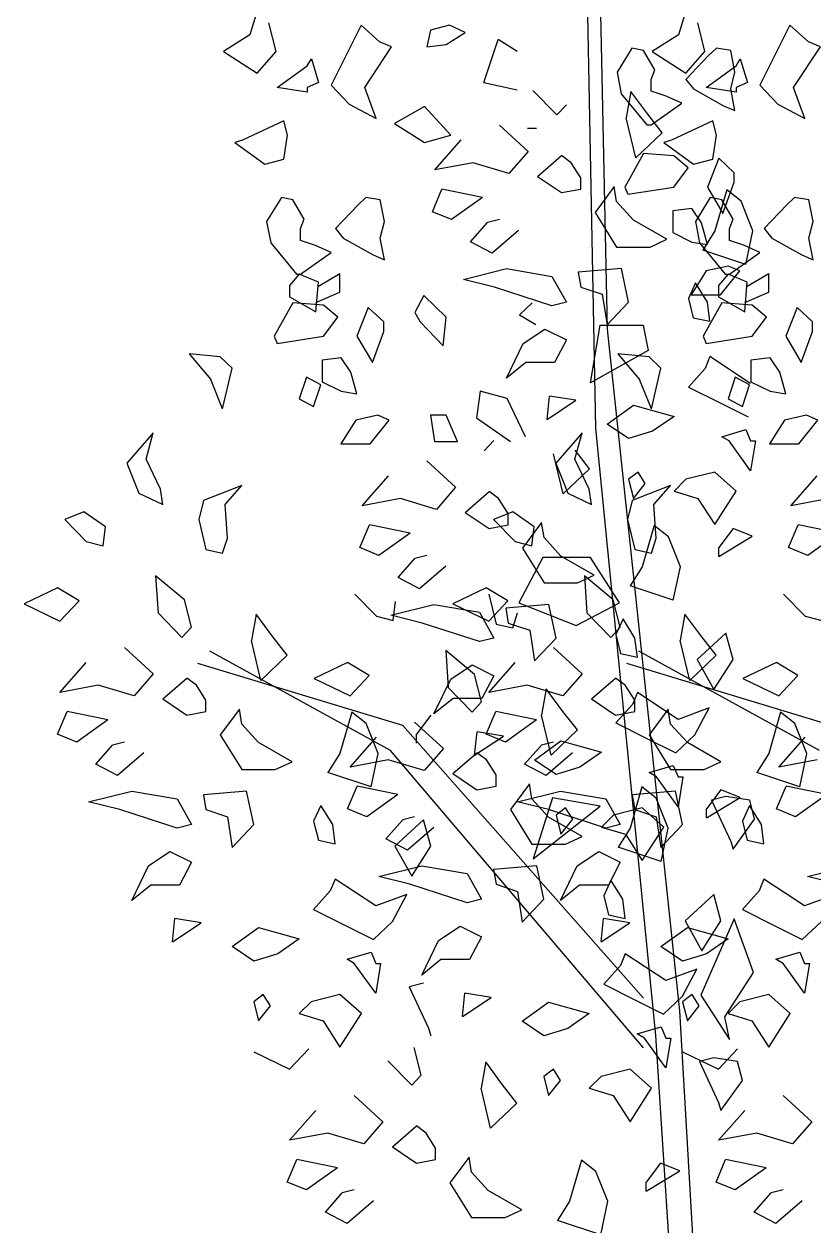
# Model space of a CAD drawing. Extents: x 325727 to 327590, y 63665 to 64664.
# Drawn here: x 325727.1 to 325985, y 63863.8 to 64256.2 of the extents above; entities that cross this region are included whole.
import ezdxf

# ---------------------------------------------------------------- set-up
doc = ezdxf.new("R2010")
doc.units = 0
doc.header["$MEASUREMENT"] = 0
doc.layers.get('0').update_dxf_attribs({"linetype": 'CONTINUOUS'})

msp = doc.modelspace()

# ---------------------------------------------------------------- linework, layer by layer
at = {"color": 7, "linetype": 'CONTINUOUS'}
for p, q in [((325917.59, 64156.66), (325913.66, 64342.82)), ((325909.72, 64330.68), (325913.66, 64124.29)), ((325803.19, 64260.53), (325800.84, 64252.71)), ((325943.19, 64260.53), (325940.84, 64252.71)), ((325809.44, 64247.25), (325807.09, 64256.62)), ((325949.44, 64247.25), (325947.09, 64256.62)), ((325800.84, 64252.71), (325792.25, 64247.25)), ((325837.16, 64255.84), (325832.09, 64245.68)), ((325843.22, 64250.37), (325837.16, 64255.84)), ((325859.81, 64254.28), (325858.66, 64248.81)), ((325866.06, 64255.84), (325859.81, 64254.28)), ((325864.91, 64249.59), (325871.16, 64253.5)), ((325871.16, 64253.5), (325866.06, 64255.84)), ((325940.84, 64252.71), (325932.25, 64247.25)), ((325977.16, 64255.84), (325972.09, 64245.68)), ((325983.22, 64250.37), (325977.16, 64255.84)), ((325838.34, 64235.53), (325847.12, 64248.81)), ((325847.12, 64248.81), (325843.22, 64250.37)), ((325858.66, 64248.81), (325864.91, 64249.59)), ((325877.22, 64237.09), (325881.91, 64251.15)), ((325888.16, 64247.25), (325881.91, 64251.15)), ((325925.62, 64248.32), (325920.75, 64240.51)), ((325929.34, 64247.54), (325925.62, 64248.32)), ((325953.16, 64248.32), (325950.62, 64245.98)), ((325957.84, 64247.54), (325953.16, 64248.32)), ((325978.34, 64235.53), (325987.12, 64248.81)), ((325987.12, 64248.81), (325983.22, 64250.37)), ((325792.25, 64247.25), (325803.19, 64240.21)), ((325803.19, 64240.21), (325809.44, 64247.25)), ((325819.59, 64242.56), (325820.97, 64244.9)), ((325820.97, 64244.9), (325823.31, 64237.09)), ((325832.09, 64245.68), (325827.41, 64236.31)), ((325933.06, 64241.29), (325929.34, 64247.54)), ((325932.25, 64247.25), (325943.19, 64240.21)), ((325943.19, 64240.21), (325949.44, 64247.25)), ((325950.62, 64245.98), (325943.22, 64238.17)), ((325959.22, 64240.51), (325957.84, 64247.54)), ((325959.59, 64242.56), (325960.97, 64244.9)), ((325960.97, 64244.9), (325963.31, 64237.09)), ((325972.09, 64245.68), (325967.41, 64236.31)), ((325809.81, 64235.53), (325819.59, 64242.56)), ((325920.75, 64240.51), (325922.12, 64233.48)), ((325931.88, 64238.17), (325933.06, 64241.29)), ((325949.81, 64235.53), (325959.59, 64242.56)), ((325957.84, 64235.04), (325959.22, 64240.51)), ((325823.31, 64237.09), (325819.59, 64235.53)), ((325877.22, 64237.09), (325888.16, 64234.75)), ((325931.88, 64234.26), (325931.88, 64238.17)), ((325943.22, 64238.17), (325945.75, 64235.04)), ((325963.31, 64237.09), (325959.59, 64235.53)), ((325819.59, 64233.96), (325809.81, 64235.53)), ((325819.59, 64235.53), (325819.59, 64233.96)), ((325827.41, 64236.31), (325833.25, 64230.06)), ((325842.06, 64225.37), (325838.34, 64235.53)), ((325893.25, 64234.57), (325901.06, 64226.57)), ((325922.12, 64233.48), (325930.5, 64223.32)), ((325925.28, 64234.18), (325923.72, 64225.59)), ((325930.75, 64226.76), (325925.28, 64234.18)), ((325936.75, 64232.7), (325931.88, 64234.26)), ((325941.84, 64230.36), (325936.75, 64232.7)), ((325945.75, 64235.04), (325955.5, 64229.57)), ((325959.59, 64233.96), (325949.81, 64235.53)), ((325959.22, 64228.01), (325957.84, 64235.04)), ((325959.59, 64235.53), (325959.59, 64233.96)), ((325967.41, 64236.31), (325973.25, 64230.06)), ((325982.06, 64225.37), (325978.34, 64235.53)), ((325833.25, 64230.06), (325842.06, 64225.37)), ((325857.88, 64229.28), (325848.09, 64223.81)), ((325866.47, 64219.9), (325857.88, 64229.28)), ((325901.06, 64226.57), (325904.19, 64229.89)), ((325931.88, 64223.32), (325941.84, 64230.36)), ((325955.5, 64229.57), (325959.22, 64228.01)), ((325973.25, 64230.06), (325982.06, 64225.37)), ((325926.84, 64212.51), (325923.72, 64225.59)), ((325935.44, 64220.71), (325930.75, 64226.76)), ((325811.97, 64224.59), (325798.5, 64218.34)), ((325813.16, 64219.9), (325811.97, 64224.59)), ((325848.09, 64223.81), (325857.88, 64217.56)), ((325882.31, 64223.25), (325891.69, 64214.65)), ((325891.47, 64222.25), (325894.41, 64222.25)), ((325926.84, 64212.51), (325935.44, 64220.71)), ((325930.5, 64223.32), (325931.88, 64223.32)), ((325951.97, 64224.59), (325938.5, 64218.34)), ((325953.16, 64219.9), (325951.97, 64224.59)), ((325798.5, 64218.34), (325795.97, 64217.56)), ((325795.97, 64217.56), (325805.72, 64210.53)), ((325811.97, 64212.09), (325813.16, 64219.9)), ((325857.88, 64217.56), (325866.47, 64219.9)), ((325861.22, 64208.61), (325869.81, 64218.37)), ((325938.5, 64218.34), (325935.97, 64217.56)), ((325935.97, 64217.56), (325945.72, 64210.53)), ((325951.97, 64212.09), (325953.16, 64219.9)), ((325891.69, 64214.65), (325885.44, 64207.43)), ((325894.81, 64206.45), (325902.62, 64213.29)), ((325905.75, 64210.95), (325902.62, 64213.29)), ((325929.34, 64213.95), (325923.28, 64203.01)), ((325939.31, 64213.17), (325929.34, 64213.95)), ((325944, 64209.26), (325939.31, 64213.17)), ((325805.72, 64210.53), (325811.97, 64212.09)), ((325873.72, 64210.95), (325861.22, 64208.61)), ((325885.44, 64207.43), (325873.72, 64210.95)), ((325908.88, 64206.06), (325905.75, 64210.95)), ((325939.31, 64203.01), (325944, 64209.26)), ((325945.72, 64210.53), (325951.97, 64212.09)), ((325953.94, 64212.39), (325950.25, 64203.01)), ((325959.03, 64207.7), (325953.94, 64212.39)), ((325894.81, 64206.45), (325902.62, 64201.18)), ((325908.88, 64202.36), (325908.88, 64206.06)), ((325959.03, 64204.57), (325959.03, 64207.7)), ((325860.44, 64194.93), (325863.56, 64202.36)), ((325876.84, 64199.62), (325863.56, 64202.36)), ((325902.62, 64201.18), (325908.88, 64202.36)), ((325919.81, 64203.14), (325913.56, 64194.73)), ((325920.59, 64198.25), (325919.81, 64203.14)), ((325923.28, 64203.01), (325924.25, 64200.67)), ((325924.25, 64200.67), (325939.31, 64203.01)), ((325950.25, 64203.01), (325955.31, 64194.42)), ((325956.53, 64202.15), (325952.62, 64188.68)), ((325955.31, 64194.42), (325959.03, 64204.57)), ((325961.22, 64198.45), (325956.53, 64202.15)), ((325811.19, 64199.59), (325806.31, 64191.78)), ((325814.91, 64198.81), (325811.19, 64199.59)), ((325818.62, 64192.56), (325814.91, 64198.81)), ((325836.19, 64197.25), (325828.78, 64189.43)), ((325838.72, 64199.59), (325836.19, 64197.25)), ((325843.41, 64198.81), (325838.72, 64199.59)), ((325844.78, 64191.78), (325843.41, 64198.81)), ((325876.84, 64199.62), (325866.69, 64192.39)), ((325926.06, 64192.2), (325920.59, 64198.25)), ((325951.19, 64199.59), (325946.31, 64191.78)), ((325954.91, 64198.81), (325951.19, 64199.59)), ((325958.62, 64192.56), (325954.91, 64198.81)), ((325965.12, 64188.68), (325961.22, 64198.45)), ((325976.19, 64197.25), (325968.78, 64189.43)), ((325978.72, 64199.59), (325976.19, 64197.25)), ((325983.41, 64198.81), (325978.72, 64199.59)), ((325984.78, 64191.78), (325983.41, 64198.81)), ((325866.69, 64192.39), (325860.44, 64194.93)), ((325913.56, 64194.73), (325920.59, 64183.4)), ((325945.16, 64195.98), (325938.91, 64195.2)), ((325938.91, 64195.2), (325938.91, 64188.17)), ((325948.28, 64191.29), (325945.16, 64195.98)), ((325806.31, 64191.78), (325807.69, 64184.75)), ((325817.44, 64189.43), (325818.62, 64192.56)), ((325817.44, 64185.53), (325817.44, 64189.43)), ((325828.78, 64189.43), (325831.31, 64186.31)), ((325843.41, 64186.31), (325844.78, 64191.78)), ((325872.94, 64185.17), (325878.41, 64191.42)), ((325882.31, 64192.39), (325878.41, 64191.42)), ((325937, 64185.95), (325926.06, 64192.2)), ((325946.31, 64191.78), (325947.69, 64184.75)), ((325950.25, 64184.26), (325948.28, 64191.29)), ((325957.44, 64189.43), (325958.62, 64192.56)), ((325957.44, 64185.53), (325957.44, 64189.43)), ((325968.78, 64189.43), (325971.31, 64186.31)), ((325983.41, 64186.31), (325984.78, 64191.78)), ((325822.31, 64183.96), (325817.44, 64185.53)), ((325831.31, 64186.31), (325841.06, 64180.84)), ((325844.78, 64179.28), (325843.41, 64186.31)), ((325888.56, 64188.87), (325879.97, 64181.45)), ((325931.53, 64183.4), (325937, 64185.95)), ((325938.91, 64188.17), (325945.16, 64185.04)), ((325952.62, 64188.68), (325948.72, 64182.43)), ((325962.31, 64183.96), (325957.44, 64185.53)), ((325962.78, 64177.75), (325965.12, 64188.68)), ((325971.31, 64186.31), (325981.06, 64180.84)), ((325984.78, 64179.28), (325983.41, 64186.31)), ((325807.69, 64184.75), (325816.06, 64174.59)), ((325817.44, 64174.59), (325827.41, 64181.62)), ((325827.41, 64181.62), (325822.31, 64183.96)), ((325879.97, 64181.45), (325872.94, 64185.17)), ((325920.59, 64183.4), (325931.53, 64183.4)), ((325945.16, 64185.04), (325950.25, 64184.26)), ((325947.69, 64184.75), (325956.06, 64174.59)), ((325962.78, 64177.75), (325948.72, 64182.43)), ((325957.44, 64174.59), (325967.41, 64181.62)), ((325967.41, 64181.62), (325962.31, 64183.96)), ((325841.06, 64180.84), (325844.78, 64179.28)), ((325981.06, 64180.84), (325984.78, 64179.28)), ((325816.97, 64174.53), (325813.84, 64170.82)), ((325816.06, 64174.59), (325817.44, 64174.59)), ((325823.22, 64172), (325816.97, 64174.53)), ((325823.22, 64170.62), (325830.25, 64174.73)), ((325830.25, 64168.67), (325830.25, 64174.73)), ((325870.59, 64172.86), (325884.66, 64176.37)), ((325884.66, 64176.37), (325899.5, 64173.84)), ((325899.5, 64173.84), (325904.19, 64165.43)), ((325922.16, 64176.37), (325908.09, 64175.2)), ((325908.09, 64175.2), (325908.88, 64170.32)), ((325924.5, 64165.43), (325922.16, 64176.37)), ((325949.84, 64175.67), (325944.97, 64167.86)), ((325957.06, 64177.23), (325949.84, 64175.67)), ((325956.97, 64174.53), (325953.84, 64170.82)), ((325954.53, 64167.86), (325960.78, 64175.67)), ((325956.06, 64174.59), (325957.44, 64174.59)), ((325963.22, 64172), (325956.97, 64174.53)), ((325960.78, 64175.67), (325957.06, 64177.23)), ((325963.22, 64170.62), (325970.25, 64174.73)), ((325970.25, 64168.67), (325970.25, 64174.73)), ((325813.84, 64170.82), (325813.84, 64167.11)), ((325822.44, 64162.23), (325823.22, 64172)), ((325880.75, 64170.32), (325870.59, 64172.86)), ((325899.5, 64164.26), (325880.75, 64170.32)), ((325908.88, 64170.32), (325915.91, 64167.98)), ((325946.38, 64171.68), (325944.03, 64166.61)), ((325950.28, 64165.43), (325946.38, 64171.68)), ((325953.84, 64170.82), (325953.84, 64167.11)), ((325962.44, 64162.23), (325963.22, 64172)), ((325813.84, 64167.11), (325822.44, 64162.23)), ((325822.44, 64165.36), (325830.25, 64168.67)), ((325857.69, 64167.56), (325854.75, 64162.09)), ((325864.91, 64160.53), (325857.69, 64167.56)), ((325915.91, 64167.98), (325917.47, 64158.01)), ((325944.03, 64166.61), (325945.59, 64160.36)), ((325944.97, 64167.86), (325954.53, 64167.86)), ((325953.84, 64167.11), (325962.44, 64162.23)), ((325962.44, 64165.36), (325970.25, 64168.67)), ((325814.91, 64165.21), (325808.84, 64154.28)), ((325824.88, 64164.43), (325814.91, 64165.21)), ((325829.56, 64160.53), (325824.88, 64164.43)), ((325839.5, 64163.65), (325835.81, 64154.28)), ((325844.59, 64158.96), (325839.5, 64163.65)), ((325854.75, 64162.09), (325856.5, 64158.96)), ((325893.03, 64165.21), (325888.94, 64161.31)), ((325904.19, 64165.43), (325899.5, 64164.26)), ((325917.47, 64158.01), (325924.5, 64165.43)), ((325954.91, 64165.21), (325948.84, 64154.28)), ((325951.06, 64159.18), (325950.28, 64165.43)), ((325964.88, 64164.43), (325954.91, 64165.21)), ((325969.56, 64160.53), (325964.88, 64164.43)), ((325979.5, 64163.65), (325975.81, 64154.28)), ((325984.59, 64158.96), (325979.5, 64163.65)), ((325824.88, 64154.28), (325829.56, 64160.53)), ((325844.59, 64155.84), (325844.59, 64158.96)), ((325856.5, 64158.96), (325863.94, 64151.15)), ((325863.94, 64151.15), (325864.91, 64160.53)), ((325888.94, 64161.31), (325894.19, 64158.18)), ((325945.59, 64160.36), (325951.06, 64159.18)), ((325964.88, 64154.28), (325969.56, 64160.53)), ((325984.59, 64155.84), (325984.59, 64158.96)), ((325808.84, 64154.28), (325809.81, 64151.93)), ((325809.81, 64151.93), (325824.88, 64154.28)), ((325835.81, 64154.28), (325840.88, 64145.68)), ((325840.88, 64145.68), (325844.59, 64155.84)), ((325890.12, 64151.96), (325897.16, 64156.65)), ((325897.16, 64156.65), (325904.19, 64153.14)), ((325912.12, 64139.12), (325915.25, 64157.88)), ((325915.25, 64157.88), (325929.31, 64157.88)), ((325941.19, 63934.09), (325917.59, 64156.66)), ((325929.31, 64157.88), (325930.88, 64149.67)), ((325948.84, 64154.28), (325949.81, 64151.93)), ((325949.81, 64151.93), (325964.88, 64154.28)), ((325975.81, 64154.28), (325980.88, 64145.68)), ((325980.88, 64145.68), (325984.59, 64155.84)), ((325884.66, 64140.64), (325890.12, 64151.96)), ((325904.19, 64153.14), (325900.28, 64145.71)), ((325791.19, 64147.57), (325781.03, 64148.56)), ((325781.03, 64148.56), (325788.06, 64140.15)), ((325795.09, 64143.87), (325791.19, 64147.57)), ((325830.72, 64147.25), (325824.47, 64146.46)), ((325824.47, 64146.46), (325824.47, 64139.43)), ((325833.84, 64142.56), (325830.72, 64147.25)), ((325930.88, 64149.67), (325912.12, 64139.12)), ((325931.19, 64147.57), (325921.03, 64148.56)), ((325921.03, 64148.56), (325928.06, 64140.15)), ((325935.09, 64143.87), (325931.19, 64147.57)), ((325951.06, 64147.67), (325949.5, 64143.76)), ((325964.34, 64138.87), (325951.06, 64147.67)), ((325970.72, 64147.25), (325964.47, 64146.46)), ((325964.47, 64146.46), (325964.47, 64139.43)), ((325973.84, 64142.56), (325970.72, 64147.25)), ((325791.97, 64130.59), (325795.09, 64143.87)), ((325835.81, 64135.53), (325833.84, 64142.56)), ((325890.91, 64145.71), (325884.66, 64140.64)), ((325900.28, 64145.71), (325890.91, 64145.71)), ((325931.97, 64130.59), (325935.09, 64143.87)), ((325949.5, 64143.76), (325944.03, 64137.7)), ((325975.81, 64135.53), (325973.84, 64142.56)), ((325791.97, 64130.59), (325788.06, 64140.15)), ((325819.31, 64140.93), (325816.97, 64133.9)), ((325824, 64138.4), (325819.31, 64140.93)), ((325821.66, 64131.37), (325824, 64138.4)), ((325824.47, 64139.43), (325830.72, 64136.31)), ((325931.97, 64130.59), (325928.06, 64140.15)), ((325959.31, 64140.93), (325956.97, 64133.9)), ((325964, 64138.4), (325959.31, 64140.93)), ((325961.66, 64131.37), (325964, 64138.4)), ((325964.47, 64139.43), (325970.72, 64136.31)), ((325830.72, 64136.31), (325835.81, 64135.53)), ((325876.03, 64136.31), (325874.88, 64127.71)), ((325884.81, 64133.96), (325876.03, 64136.31)), ((325897.94, 64127.15), (325898.72, 64134.78)), ((325907.31, 64133.4), (325898.72, 64134.78)), ((325944.03, 64137.7), (325954.19, 64132.62)), ((325970.72, 64136.31), (325975.81, 64135.53)), ((325816.97, 64133.9), (325821.66, 64131.37)), ((325890.88, 64121.46), (325884.81, 64133.96)), ((325897.94, 64127.15), (325907.31, 64133.4)), ((325917.47, 64125.59), (325926.06, 64131.84)), ((325926.06, 64131.84), (325939.34, 64128.14)), ((325954.19, 64132.62), (325963.56, 64127.93)), ((325956.97, 64133.9), (325961.66, 64131.37)), ((325835.41, 64126.93), (325830.53, 64119.12)), ((325842.62, 64128.5), (325835.41, 64126.93)), ((325840.09, 64119.12), (325846.34, 64126.93)), ((325846.34, 64126.93), (325842.62, 64128.5)), ((325859.81, 64128.5), (325861.19, 64119.9)), ((325864.91, 64128.5), (325859.81, 64128.5)), ((325868.62, 64119.9), (325864.91, 64128.5)), ((325874.88, 64127.71), (325886, 64119.9)), ((325939.34, 64128.14), (325932.31, 64123.25)), ((325975.41, 64126.93), (325970.53, 64119.12)), ((325982.62, 64128.5), (325975.41, 64126.93)), ((325980.09, 64119.12), (325986.34, 64126.93)), ((325986.34, 64126.93), (325982.62, 64128.5)), ((325769.31, 64122.78), (325760.72, 64112.81)), ((325766.97, 64114.18), (325769.31, 64122.78)), ((325909.31, 64122.78), (325900.72, 64112.81)), ((325906.97, 64114.18), (325909.31, 64122.78)), ((325913.66, 64124.29), (325933.31, 63926)), ((325924.5, 64120.9), (325917.47, 64125.59)), ((325932.31, 64123.25), (325924.5, 64120.9)), ((325954.97, 64121.5), (325962.78, 64123.84)), ((325962.78, 64123.84), (325964.34, 64120.12)), ((325830.53, 64119.12), (325840.09, 64119.12)), ((325861.19, 64119.9), (325868.62, 64119.9)), ((325877.38, 64116.91), (325880.5, 64120.22)), ((325957.31, 64120.12), (325954.97, 64121.5)), ((325964.34, 64110.36), (325957.31, 64120.12)), ((325965.91, 64120.12), (325964.34, 64110.36)), ((325964.34, 64120.12), (325965.91, 64120.12)), ((325970.53, 64119.12), (325980.09, 64119.12)), ((325903.16, 64102.85), (325900.03, 64115.93)), ((325911.75, 64111.05), (325907.06, 64117.1)), ((325760.72, 64112.81), (325764.62, 64103.04)), ((325771.66, 64104.42), (325766.97, 64114.18)), ((325771.66, 64104.42), (325766.97, 64114.18)), ((325858.62, 64113.58), (325868, 64104.99)), ((325900.72, 64112.81), (325904.62, 64103.04)), ((325903.16, 64102.85), (325911.75, 64111.05)), ((325911.66, 64104.42), (325906.97, 64114.18)), ((325911.66, 64104.42), (325906.97, 64114.18)), ((325837.53, 64098.94), (325846.12, 64108.71)), ((325927.62, 64109.96), (325924.5, 64107.62)), ((325924.5, 64107.62), (325926.06, 64101.37)), ((325929.97, 64106.26), (325927.62, 64109.96)), ((325943.25, 64107.62), (325939.34, 64103.71)), ((325952.62, 64109.96), (325943.25, 64107.62)), ((325959.66, 64103.71), (325952.62, 64109.96)), ((325977.53, 64098.94), (325986.12, 64108.71)), ((325764.62, 64103.04), (325772.44, 64099.34)), ((325772.44, 64099.34), (325771.66, 64104.42)), ((325798.22, 64105.59), (325785.72, 64100.7)), ((325792.75, 64099.34), (325798.22, 64105.59)), ((325868, 64104.99), (325861.75, 64097.77)), ((325871.12, 64096.79), (325878.94, 64103.63)), ((325882.06, 64101.29), (325878.94, 64103.63)), ((325904.62, 64103.04), (325912.44, 64099.34)), ((325912.44, 64099.34), (325911.66, 64104.42)), ((325938.22, 64105.59), (325925.72, 64100.7)), ((325926.06, 64101.37), (325929.97, 64106.26)), ((325932.75, 64099.34), (325938.22, 64105.59)), ((325939.34, 64103.71), (325947.16, 64101.37)), ((325952.62, 64092.78), (325959.66, 64103.71)), ((325785.72, 64100.7), (325784.16, 64094.45)), ((325793.53, 64088.4), (325792.75, 64099.34)), ((325850.03, 64101.29), (325837.53, 64098.94)), ((325861.75, 64097.77), (325850.03, 64101.29)), ((325885.19, 64096.39), (325882.06, 64101.29)), ((325925.72, 64100.7), (325924.16, 64094.45)), ((325933.53, 64088.4), (325932.75, 64099.34)), ((325947.16, 64101.37), (325952.62, 64092.78)), ((325990.03, 64101.29), (325977.53, 64098.94)), ((325746.66, 64097), (325740.41, 64094.45)), ((325753.69, 64092.11), (325746.66, 64097)), ((325871.12, 64096.79), (325878.94, 64091.52)), ((325886.66, 64097), (325880.41, 64094.45)), ((325885.19, 64092.69), (325885.19, 64096.39)), ((325893.69, 64092.11), (325886.66, 64097)), ((325740.41, 64094.45), (325747.44, 64087.23)), ((325752.91, 64085.86), (325753.69, 64092.11)), ((325784.16, 64094.45), (325786.5, 64084.68)), ((325836.75, 64085.27), (325839.88, 64092.69)), ((325853.16, 64089.96), (325839.88, 64092.69)), ((325878.94, 64091.52), (325885.19, 64092.69)), ((325880.41, 64094.45), (325887.44, 64087.23)), ((325896.12, 64093.47), (325889.88, 64085.07)), ((325892.91, 64085.86), (325893.69, 64092.11)), ((325896.91, 64088.58), (325896.12, 64093.47)), ((325924.16, 64094.45), (325926.5, 64084.68)), ((325932.84, 64092.49), (325928.94, 64079.02)), ((325937.53, 64088.79), (325932.84, 64092.49)), ((325958.62, 64091.52), (325953.94, 64085.27)), ((325964.88, 64088.97), (325958.62, 64091.52)), ((325976.75, 64085.27), (325979.88, 64092.69)), ((325993.16, 64089.96), (325979.88, 64092.69)), ((325791.97, 64083.51), (325793.53, 64088.4)), ((325853.16, 64089.96), (325843, 64082.72)), ((325902.38, 64082.54), (325896.91, 64088.58)), ((325931.97, 64083.51), (325933.53, 64088.4)), ((325941.44, 64079.02), (325937.53, 64088.79)), ((325953.94, 64082.33), (325964.88, 64088.97)), ((325993.16, 64089.96), (325983, 64082.72)), ((325747.44, 64087.23), (325752.91, 64085.86)), ((325786.5, 64084.68), (325791.97, 64083.51)), ((325843, 64082.72), (325836.75, 64085.27)), ((325887.44, 64087.23), (325892.91, 64085.86)), ((325889.88, 64085.07), (325896.91, 64073.74)), ((325926.5, 64084.68), (325931.97, 64083.51)), ((325953.94, 64082.33), (325953.94, 64085.27)), ((325983, 64082.72), (325976.75, 64085.27)), ((325849.25, 64075.5), (325854.72, 64081.75)), ((325858.62, 64082.72), (325854.72, 64081.75)), ((325896.5, 64082.09), (325888.69, 64067.25)), ((325912.12, 64082.09), (325896.5, 64082.09)), ((325913.31, 64076.29), (325902.38, 64082.54)), ((325921.5, 64067.25), (325912.12, 64082.09)), ((325770.09, 64076.09), (325770.88, 64063.98)), ((325779.47, 64068.28), (325770.09, 64076.09)), ((325856.28, 64071.79), (325849.25, 64075.5)), ((325864.88, 64079.21), (325856.28, 64071.79)), ((325907.84, 64073.74), (325913.31, 64076.29)), ((325910.09, 64076.09), (325910.88, 64063.98)), ((325919.47, 64068.28), (325910.09, 64076.09)), ((325928.94, 64079.02), (325925.03, 64072.77)), ((325939.09, 64068.08), (325941.44, 64079.02)), ((325738.06, 64072.18), (325727.12, 64066.92)), ((325745.09, 64067.89), (325738.06, 64072.18)), ((325878.06, 64072.18), (325867.12, 64066.92)), ((325885.09, 64067.89), (325878.06, 64072.18)), ((325896.91, 64073.74), (325907.84, 64073.74)), ((325939.09, 64068.08), (325925.03, 64072.77)), ((325738.84, 64061.25), (325745.09, 64067.89)), ((325781.81, 64059.29), (325779.47, 64068.28)), ((325835.12, 64070.07), (325842.16, 64062.86)), ((325847.62, 64061.48), (325848.41, 64067.73)), ((325878.84, 64061.25), (325885.09, 64067.89)), ((325878.88, 64070.07), (325881.22, 64060.31)), ((325921.81, 64059.29), (325919.47, 64068.28)), ((325975.12, 64070.07), (325982.16, 64062.86)), ((325727.12, 64066.92), (325738.84, 64061.25)), ((325770.88, 64063.98), (325778.69, 64055.98)), ((325846.91, 64063.19), (325860.97, 64066.71)), ((325860.97, 64066.71), (325875.81, 64064.18)), ((325867.12, 64066.92), (325878.84, 64061.25)), ((325875.81, 64064.18), (325880.5, 64055.77)), ((325898.47, 64066.71), (325884.41, 64065.54)), ((325884.41, 64065.54), (325885.19, 64060.66)), ((325886.69, 64059.14), (325888.25, 64064.03)), ((325888.69, 64067.25), (325907.44, 64059.83)), ((325900.81, 64055.77), (325898.47, 64066.71)), ((325907.44, 64059.83), (325921.5, 64067.25)), ((325910.88, 64063.98), (325918.69, 64055.98)), ((325802.91, 64063.59), (325801.34, 64055)), ((325808.38, 64056.17), (325802.91, 64063.59)), ((325842.16, 64062.86), (325847.62, 64061.48)), ((325857.06, 64060.66), (325846.91, 64063.19)), ((325875.81, 64054.6), (325857.06, 64060.66)), ((325881.22, 64060.31), (325886.69, 64059.14)), ((325885.19, 64060.66), (325892.22, 64058.32)), ((325922.69, 64062.02), (325920.34, 64056.94)), ((325926.59, 64055.77), (325922.69, 64062.02)), ((325942.91, 64063.59), (325941.34, 64055)), ((325948.38, 64056.17), (325942.91, 64063.59)), ((325982.16, 64062.86), (325987.62, 64061.48)), ((325778.69, 64055.98), (325781.81, 64059.29)), ((325813.06, 64050.12), (325808.38, 64056.17)), ((325892.22, 64058.32), (325893.78, 64048.35)), ((325918.69, 64055.98), (325921.81, 64059.29)), ((325920.34, 64056.94), (325921.91, 64050.69)), ((325956.28, 64057.33), (325946.91, 64048.74)), ((325953.06, 64050.12), (325948.38, 64056.17)), ((325958.62, 64048.74), (325956.28, 64057.33)), ((325759.94, 64052.65), (325769.31, 64044.06)), ((325804.47, 64041.92), (325801.34, 64055)), ((325880.5, 64055.77), (325875.81, 64054.6)), ((325893.78, 64048.35), (325900.81, 64055.77)), ((325899.94, 64052.65), (325909.31, 64044.06)), ((325927.38, 64049.52), (325926.59, 64055.77)), ((325944.47, 64041.92), (325941.34, 64055)), ((325846.81, 64019.07), (325787.84, 64051.45)), ((325804.47, 64041.92), (325813.06, 64050.12)), ((325864.81, 64051.71), (325865.59, 64039.61)), ((325874.19, 64043.9), (325864.81, 64051.71)), ((325921.91, 64050.69), (325927.38, 64049.52)), ((325986.81, 64019.07), (325927.84, 64051.45)), ((325944.47, 64041.92), (325953.06, 64050.12)), ((325946.91, 64048.74), (325952.38, 64038.97)), ((325952.38, 64038.97), (325958.62, 64048.74)), ((325738.84, 64038.01), (325747.44, 64047.78)), ((325850.75, 64027.17), (325783.91, 64047.4)), ((325832.78, 64047.81), (325821.84, 64042.54)), ((325839.81, 64043.51), (325832.78, 64047.81)), ((325866.44, 64042.3), (325873.47, 64046.99)), ((325873.47, 64046.99), (325880.5, 64043.47)), ((325878.84, 64038.01), (325887.44, 64047.78)), ((325990.75, 64027.17), (325923.91, 64047.4)), ((325972.78, 64047.81), (325961.84, 64042.54)), ((325979.81, 64043.51), (325972.78, 64047.81)), ((325751.34, 64040.36), (325738.84, 64038.01)), ((325763.06, 64036.84), (325751.34, 64040.36)), ((325769.31, 64044.06), (325763.06, 64036.84)), ((325772.44, 64035.86), (325780.25, 64042.7)), ((325783.38, 64040.36), (325780.25, 64042.7)), ((325786.5, 64035.46), (325783.38, 64040.36)), ((325821.84, 64042.54), (325833.56, 64036.87)), ((325833.56, 64036.87), (325839.81, 64043.51)), ((325860.97, 64030.97), (325866.44, 64042.3)), ((325876.53, 64034.92), (325874.19, 64043.9)), ((325880.5, 64043.47), (325876.59, 64036.05)), ((325891.34, 64040.36), (325878.84, 64038.01)), ((325903.06, 64036.84), (325891.34, 64040.36)), ((325909.31, 64044.06), (325903.06, 64036.84)), ((325912.44, 64035.86), (325920.25, 64042.7)), ((325923.38, 64040.36), (325920.25, 64042.7)), ((325926.5, 64035.46), (325923.38, 64040.36)), ((325961.84, 64042.54), (325973.56, 64036.87)), ((325973.56, 64036.87), (325979.81, 64043.51)), ((325865.59, 64039.61), (325873.41, 64031.61)), ((325897.62, 64039.21), (325896.06, 64030.62)), ((325903.09, 64031.79), (325897.62, 64039.21)), ((325927.38, 64038), (325925.81, 64034.1)), ((325940.66, 64029.21), (325927.38, 64038)), ((325772.44, 64035.86), (325780.25, 64030.59)), ((325786.5, 64031.76), (325786.5, 64035.46)), ((325797.44, 64032.54), (325791.19, 64024.14)), ((325798.22, 64027.65), (325797.44, 64032.54)), ((325867.22, 64036.05), (325860.97, 64030.97)), ((325876.59, 64036.05), (325867.22, 64036.05)), ((325873.41, 64031.61), (325876.53, 64034.92)), ((325912.44, 64035.86), (325920.25, 64030.59)), ((325925.81, 64034.1), (325920.34, 64028.04)), ((325926.5, 64031.76), (325926.5, 64035.46)), ((325937.44, 64032.54), (325931.19, 64024.14)), ((325938.22, 64027.65), (325937.44, 64032.54)), ((325950.81, 64032.93), (325940.66, 64029.21)), ((325946.12, 64024.13), (325950.81, 64032.93)), ((325738.06, 64024.34), (325741.19, 64031.76)), ((325754.47, 64029.03), (325741.19, 64031.76)), ((325754.47, 64029.03), (325744.31, 64021.79)), ((325780.25, 64030.59), (325786.5, 64031.76)), ((325834.16, 64031.56), (325830.25, 64018.09)), ((325838.84, 64027.86), (325834.16, 64031.56)), ((325859.94, 64030.59), (325855.25, 64024.34)), ((325878.06, 64024.34), (325881.19, 64031.76)), ((325894.47, 64029.03), (325881.19, 64031.76)), ((325894.47, 64029.03), (325884.31, 64021.79)), ((325899.19, 64017.54), (325896.06, 64030.62)), ((325907.78, 64025.75), (325903.09, 64031.79)), ((325920.25, 64030.59), (325926.5, 64031.76)), ((325974.16, 64031.56), (325970.25, 64018.09)), ((325978.84, 64027.86), (325974.16, 64031.56)), ((325803.69, 64021.61), (325798.22, 64027.65)), ((325842.75, 64018.09), (325838.84, 64027.86)), ((325929.41, 63938.14), (325850.75, 64027.17)), ((325854.66, 64028.28), (325864.03, 64019.68)), ((325874.25, 64017.49), (325875.03, 64025.11)), ((325883.62, 64023.74), (325875.03, 64025.11)), ((325899.19, 64017.54), (325907.78, 64025.75)), ((325920.34, 64028.04), (325930.5, 64022.96)), ((325943.69, 64021.61), (325938.22, 64027.65)), ((325982.75, 64018.09), (325978.84, 64027.86)), ((325744.31, 64021.79), (325738.06, 64024.34)), ((325750.56, 64014.57), (325756.03, 64020.82)), ((325759.94, 64021.79), (325756.03, 64020.82)), ((325791.19, 64024.14), (325798.22, 64012.81)), ((325814.62, 64015.36), (325803.69, 64021.61)), ((325833.56, 64013.64), (325842.16, 64023.4)), ((325855.25, 64021.4), (325855.25, 64024.34)), ((325874.25, 64017.49), (325883.62, 64023.74)), ((325884.31, 64021.79), (325878.06, 64024.34)), ((325890.56, 64014.57), (325896.03, 64020.82)), ((325893.78, 64015.93), (325902.38, 64022.18)), ((325899.94, 64021.79), (325896.03, 64020.82)), ((325902.38, 64022.18), (325915.66, 64018.47)), ((325930.5, 64022.96), (325939.88, 64018.27)), ((325931.19, 64024.14), (325938.22, 64012.81)), ((325939.88, 64018.27), (325946.12, 64024.13)), ((325954.62, 64015.36), (325943.69, 64021.61)), ((325973.56, 64013.64), (325982.16, 64023.4)), ((325766.19, 64018.28), (325757.59, 64010.86)), ((325830.25, 64018.09), (325826.34, 64011.84)), ((325840.41, 64007.15), (325842.75, 64018.09)), ((325929.41, 63921.95), (325846.81, 64019.07)), ((325864.03, 64019.68), (325857.78, 64012.46)), ((325867.16, 64011.48), (325874.97, 64018.32)), ((325878.09, 64015.98), (325874.97, 64018.32)), ((325906.19, 64018.28), (325897.59, 64010.86)), ((325915.66, 64018.47), (325908.62, 64013.58)), ((325970.25, 64018.09), (325966.34, 64011.84)), ((325980.41, 64007.15), (325982.75, 64018.09)), ((325757.59, 64010.86), (325750.56, 64014.57)), ((325798.22, 64012.81), (325809.16, 64012.81)), ((325809.16, 64012.81), (325814.62, 64015.36)), ((325846.06, 64015.98), (325833.56, 64013.64)), ((325857.78, 64012.46), (325846.06, 64015.98)), ((325881.22, 64011.09), (325878.09, 64015.98)), ((325897.59, 64010.86), (325890.56, 64014.57)), ((325900.81, 64011.24), (325893.78, 64015.93)), ((325908.62, 64013.58), (325900.81, 64011.24)), ((325931.28, 64011.83), (325939.09, 64014.18)), ((325938.22, 64012.81), (325949.16, 64012.81)), ((325939.09, 64014.18), (325940.66, 64010.46)), ((325949.16, 64012.81), (325954.62, 64015.36)), ((325986.06, 64015.98), (325973.56, 64013.64)), ((325840.41, 64007.15), (325826.34, 64011.84)), ((325867.16, 64011.48), (325874.97, 64006.21)), ((325881.22, 64007.39), (325881.22, 64011.09)), ((325933.62, 64010.46), (325931.28, 64011.83)), ((325940.66, 64000.69), (325933.62, 64010.46)), ((325942.22, 64010.46), (325940.66, 64000.69)), ((325940.66, 64010.46), (325942.22, 64010.46)), ((325980.41, 64007.15), (325966.34, 64011.84)), ((325748.22, 64002.26), (325762.28, 64005.78)), ((325762.28, 64005.78), (325777.12, 64003.25)), ((325799.78, 64005.78), (325785.72, 64004.61)), ((325802.12, 63994.84), (325799.78, 64005.78)), ((325832.78, 63999.96), (325835.91, 64007.39)), ((325849.19, 64004.65), (325835.91, 64007.39)), ((325874.97, 64006.21), (325881.22, 64007.39)), ((325892.16, 64008.17), (325885.91, 63999.76)), ((325888.22, 64002.26), (325902.28, 64005.78)), ((325892.94, 64003.28), (325892.16, 64008.17)), ((325902.28, 64005.78), (325917.12, 64003.25)), ((325928.88, 64007.18), (325924.97, 63993.71)), ((325939.78, 64005.78), (325925.72, 64004.61)), ((325933.56, 64003.48), (325928.88, 64007.18)), ((325942.12, 63994.84), (325939.78, 64005.78)), ((325954.66, 64006.21), (325949.97, 63999.96)), ((325960.91, 64003.67), (325954.66, 64006.21)), ((325972.78, 63999.96), (325975.91, 64007.39)), ((325989.19, 64004.65), (325975.91, 64007.39)), ((325758.38, 63999.73), (325748.22, 64002.26)), ((325777.12, 64003.25), (325781.81, 63994.84)), ((325785.72, 64004.61), (325786.5, 63999.73)), ((325824, 64001.09), (325821.66, 63996.01)), ((325827.91, 63994.84), (325824, 64001.09)), ((325849.19, 64004.65), (325839.03, 63997.42)), ((325898.38, 63999.73), (325888.22, 64002.26)), ((325898.41, 63997.23), (325892.94, 64003.28)), ((325899.62, 64003.58), (325893.38, 63983.66)), ((325915.25, 64000.84), (325899.62, 64003.58)), ((325917.12, 64003.25), (325921.81, 63994.84)), ((325925.72, 64004.61), (325926.5, 63999.73)), ((325937.47, 63993.71), (325933.56, 64003.48)), ((325949.97, 63997.03), (325960.91, 64003.67)), ((325956.28, 64004.02), (325951.59, 64002.85)), ((325951.59, 64002.85), (325957.84, 63989.36)), ((325964.09, 64002.85), (325956.28, 64004.02)), ((325964, 64001.09), (325961.66, 63996.01)), ((325967.91, 63994.84), (325964, 64001.09)), ((325965.66, 63996.6), (325964.09, 64002.85)), ((325989.19, 64004.65), (325979.03, 63997.42)), ((325777.12, 63993.67), (325758.38, 63999.73)), ((325786.5, 63999.73), (325793.53, 63997.39)), ((325793.53, 63997.39), (325795.09, 63987.42)), ((325839.03, 63997.42), (325832.78, 63999.96)), ((325854.66, 63997.42), (325850.75, 63996.45)), ((325885.91, 63999.76), (325892.94, 63988.43)), ((325893.38, 63983.66), (325915.25, 64000.84)), ((325917.12, 63993.67), (325898.38, 63999.73)), ((325909.34, 63990.98), (325898.41, 63997.23)), ((325903.94, 64000.3), (325900.81, 63997.96)), ((325900.81, 63997.96), (325902.38, 63991.71)), ((325906.28, 63996.6), (325903.94, 64000.3)), ((325919.56, 63997.96), (325915.66, 63994.05)), ((325928.94, 64000.3), (325919.56, 63997.96)), ((325926.5, 63999.73), (325933.53, 63997.39)), ((325935.97, 63994.05), (325928.94, 64000.3)), ((325933.53, 63997.39), (325935.09, 63987.42)), ((325949.97, 63997.03), (325949.97, 63999.96)), ((325979.03, 63997.42), (325972.78, 63999.96)), ((325781.81, 63994.84), (325777.12, 63993.67)), ((325795.09, 63987.42), (325802.12, 63994.84)), ((325821.66, 63996.01), (325823.22, 63989.76)), ((325828.69, 63988.59), (325827.91, 63994.84)), ((325845.28, 63990.2), (325850.75, 63996.45)), ((325857.59, 63996.4), (325848.22, 63987.81)), ((325860.91, 63993.9), (325852.31, 63986.48)), ((325859.94, 63987.81), (325857.59, 63996.4)), ((325902.38, 63991.71), (325906.28, 63996.6)), ((325915.66, 63994.05), (325923.47, 63991.71)), ((325921.81, 63994.84), (325917.12, 63993.67)), ((325924.97, 63993.71), (325921.06, 63987.46)), ((325928.94, 63983.11), (325935.97, 63994.05)), ((325935.09, 63987.42), (325942.12, 63994.84)), ((325935.12, 63982.78), (325937.47, 63993.71)), ((325958.62, 63986.83), (325965.66, 63996.6)), ((325961.66, 63996.01), (325963.22, 63989.76)), ((325968.69, 63988.59), (325967.91, 63994.84)), ((325823.22, 63989.76), (325828.69, 63988.59)), ((325852.31, 63986.48), (325845.28, 63990.2)), ((325903.88, 63988.43), (325909.34, 63990.98)), ((325923.47, 63991.71), (325928.94, 63983.11)), ((325957.84, 63989.36), (325958.62, 63986.83)), ((325963.22, 63989.76), (325968.69, 63988.59)), ((325767.75, 63981.37), (325774.78, 63986.06)), ((325774.78, 63986.06), (325781.81, 63982.54)), ((325848.22, 63987.81), (325853.69, 63978.04)), ((325853.69, 63978.04), (325859.94, 63987.81)), ((325892.94, 63988.43), (325903.88, 63988.43)), ((325907.75, 63981.37), (325914.78, 63986.06)), ((325914.78, 63986.06), (325921.81, 63982.54)), ((325935.12, 63982.78), (325921.06, 63987.46)), ((325762.28, 63970.04), (325767.75, 63981.37)), ((325781.81, 63982.54), (325777.91, 63975.12)), ((325842.94, 63977.89), (325857, 63981.4)), ((325857, 63981.4), (325871.84, 63978.87)), ((325894.5, 63981.4), (325880.44, 63980.23)), ((325896.84, 63970.46), (325894.5, 63981.4)), ((325902.28, 63970.04), (325907.75, 63981.37)), ((325921.81, 63982.54), (325917.91, 63975.12)), ((325982.94, 63977.89), (325997, 63981.4)), ((325853.09, 63975.36), (325842.94, 63977.89)), ((325871.84, 63978.87), (325876.53, 63970.46)), ((325880.44, 63980.23), (325881.22, 63975.36)), ((325993.09, 63975.36), (325982.94, 63977.89)), ((325768.53, 63975.12), (325762.28, 63970.04)), ((325777.91, 63975.12), (325768.53, 63975.12)), ((325828.69, 63977.07), (325827.12, 63973.17)), ((325841.97, 63968.28), (325828.69, 63977.07)), ((325871.84, 63969.29), (325853.09, 63975.36)), ((325881.22, 63975.36), (325888.25, 63973.01)), ((325908.53, 63975.12), (325902.28, 63970.04)), ((325917.91, 63975.12), (325908.53, 63975.12)), ((325918.72, 63976.71), (325916.38, 63971.64)), ((325922.62, 63970.46), (325918.72, 63976.71)), ((325968.69, 63977.07), (325967.12, 63973.17)), ((325981.97, 63968.28), (325968.69, 63977.07)), ((325827.12, 63973.17), (325821.66, 63967.11)), ((325852.12, 63972), (325841.97, 63968.28)), ((325847.44, 63963.2), (325852.12, 63972)), ((325876.53, 63970.46), (325871.84, 63969.29)), ((325888.25, 63973.01), (325889.81, 63963.04)), ((325889.81, 63963.04), (325896.84, 63970.46)), ((325916.38, 63971.64), (325917.94, 63965.39)), ((325923.41, 63964.21), (325922.62, 63970.46)), ((325952.31, 63972.03), (325942.94, 63963.43)), ((325954.66, 63963.43), (325952.31, 63972.03)), ((325967.12, 63973.17), (325961.66, 63967.11)), ((325992.12, 63972), (325981.97, 63968.28)), ((325821.66, 63967.11), (325831.81, 63962.03)), ((325961.66, 63967.11), (325971.81, 63962.03)), ((325775.56, 63956.56), (325776.34, 63964.18)), ((325775.56, 63956.56), (325784.94, 63962.81)), ((325784.94, 63962.81), (325776.34, 63964.18)), ((325831.81, 63962.03), (325841.19, 63957.34)), ((325841.19, 63957.34), (325847.44, 63963.2)), ((325915.56, 63956.56), (325916.34, 63964.18)), ((325915.56, 63956.56), (325924.94, 63962.81)), ((325924.94, 63962.81), (325916.34, 63964.18)), ((325917.94, 63965.39), (325923.41, 63964.21)), ((325942.94, 63963.43), (325948.41, 63953.67)), ((325959, 63964.12), (325948.06, 63939.12)), ((325948.41, 63953.67), (325954.66, 63963.43)), ((325965.25, 63946.55), (325959, 63964.12)), ((325971.81, 63962.03), (325981.19, 63957.34)), ((325981.19, 63957.34), (325987.44, 63963.2)), ((325795.09, 63955), (325803.69, 63961.25)), ((325803.69, 63961.25), (325816.97, 63957.54)), ((325862.47, 63957), (325869.5, 63961.68)), ((325869.5, 63961.68), (325876.53, 63958.17)), ((325876.53, 63958.17), (325872.62, 63950.75)), ((325935.09, 63955), (325943.69, 63961.25)), ((325943.69, 63961.25), (325956.97, 63957.54)), ((325802.12, 63950.31), (325795.09, 63955)), ((325816.97, 63957.54), (325809.94, 63952.65)), ((325857, 63945.67), (325862.47, 63957)), ((325942.12, 63950.31), (325935.09, 63955)), ((325956.97, 63957.54), (325949.94, 63952.65)), ((325809.94, 63952.65), (325802.12, 63950.31)), ((325832.59, 63950.9), (325840.41, 63953.25)), ((325834.94, 63949.53), (325832.59, 63950.9)), ((325840.41, 63953.25), (325841.97, 63949.53)), ((325863.25, 63950.75), (325857, 63945.67)), ((325872.62, 63950.75), (325863.25, 63950.75)), ((325923.41, 63952.7), (325921.84, 63948.79)), ((325936.69, 63943.9), (325923.41, 63952.7)), ((325949.94, 63952.65), (325942.12, 63950.31)), ((325972.59, 63950.9), (325980.41, 63953.25)), ((325974.94, 63949.53), (325972.59, 63950.9)), ((325980.41, 63953.25), (325981.97, 63949.53)), ((325841.97, 63939.76), (325834.94, 63949.53)), ((325843.53, 63949.53), (325841.97, 63939.76)), ((325841.97, 63949.53), (325843.53, 63949.53)), ((325921.84, 63948.79), (325916.38, 63942.73)), ((325946.84, 63947.62), (325936.69, 63943.9)), ((325942.16, 63938.82), (325946.84, 63947.62)), ((325955.88, 63932.09), (325965.25, 63946.55)), ((325981.97, 63939.76), (325974.94, 63949.53)), ((325983.53, 63949.53), (325981.97, 63939.76)), ((325981.97, 63949.53), (325983.53, 63949.53)), ((325857.59, 63943.09), (325852.91, 63941.92)), ((325916.38, 63942.73), (325926.53, 63937.65)), ((325805.25, 63939.37), (325802.12, 63937.03)), ((325807.59, 63935.67), (325805.25, 63939.37)), ((325830.25, 63939.37), (325820.88, 63937.03)), ((325837.28, 63933.12), (325830.25, 63939.37)), ((325852.91, 63941.92), (325859.16, 63928.43)), ((325870.28, 63932.18), (325871.06, 63939.81)), ((325870.28, 63932.18), (325879.66, 63938.43)), ((325879.66, 63938.43), (325871.06, 63939.81)), ((325935.91, 63932.96), (325942.16, 63938.82)), ((325945.25, 63939.37), (325942.12, 63937.03)), ((325947.59, 63935.67), (325945.25, 63939.37)), ((325948.06, 63939.12), (325957.44, 63924.67)), ((325970.25, 63939.37), (325960.88, 63937.03)), ((325977.28, 63933.12), (325970.25, 63939.37)), ((325802.12, 63937.03), (325803.69, 63930.78)), ((325803.69, 63930.78), (325807.59, 63935.67)), ((325820.88, 63937.03), (325816.97, 63933.12)), ((325889.81, 63930.62), (325898.41, 63936.87)), ((325898.41, 63936.87), (325911.69, 63933.17)), ((325926.53, 63937.65), (325935.91, 63932.96)), ((325942.12, 63937.03), (325943.69, 63930.78)), ((325943.69, 63930.78), (325947.59, 63935.67)), ((325960.88, 63937.03), (325956.97, 63933.12)), ((325816.97, 63933.12), (325824.78, 63930.78)), ((325824.78, 63930.78), (325830.25, 63922.18)), ((325830.25, 63922.18), (325837.28, 63933.12)), ((325896.84, 63925.93), (325889.81, 63930.62)), ((325911.69, 63933.17), (325904.66, 63928.28)), ((325956.91, 63667), (325941.19, 63934.09)), ((325957.44, 63924.67), (325955.88, 63932.09)), ((325956.97, 63933.12), (325964.78, 63930.78)), ((325964.78, 63930.78), (325970.25, 63922.18)), ((325970.25, 63922.18), (325977.28, 63933.12)), ((325859.16, 63928.43), (325859.94, 63925.9)), ((325904.66, 63928.28), (325896.84, 63925.93)), ((325927.31, 63926.53), (325935.12, 63928.87)), ((325929.66, 63925.15), (325927.31, 63926.53)), ((325935.12, 63928.87), (325936.69, 63925.15)), ((325936.69, 63915.39), (325929.66, 63925.15)), ((325933.31, 63926), (325949.06, 63683.18)), ((325938.25, 63925.15), (325936.69, 63915.39)), ((325936.69, 63925.15), (325938.25, 63925.15)), ((325802.12, 63920.68), (325813.84, 63915.01)), ((325813.84, 63915.01), (325820.09, 63921.65)), ((325856.81, 63913.06), (325854.47, 63922.04)), ((325942.12, 63920.68), (325953.84, 63915.01)), ((325952.31, 63918.71), (325947.62, 63917.54)), ((325960.12, 63917.54), (325952.31, 63918.71)), ((325953.84, 63915.01), (325960.09, 63921.65)), ((325845.88, 63917.75), (325853.69, 63909.75)), ((325877.91, 63917.36), (325876.34, 63908.76)), ((325883.38, 63909.93), (325877.91, 63917.36)), ((325899.97, 63915), (325896.84, 63912.65)), ((325902.31, 63911.29), (325899.97, 63915)), ((325924.97, 63915), (325915.59, 63912.65)), ((325932, 63908.75), (325924.97, 63915)), ((325947.62, 63917.54), (325953.88, 63904.06)), ((325961.69, 63911.29), (325960.12, 63917.54)), ((325853.69, 63909.75), (325856.81, 63913.06)), ((325896.84, 63912.65), (325898.41, 63906.4)), ((325898.41, 63906.4), (325902.31, 63911.29)), ((325915.59, 63912.65), (325911.69, 63908.75)), ((325954.66, 63901.53), (325961.69, 63911.29)), ((325879.47, 63895.68), (325876.34, 63908.76)), ((325888.06, 63903.89), (325883.38, 63909.93)), ((325911.69, 63908.75), (325919.5, 63906.4)), ((325924.97, 63897.81), (325932, 63908.75)), ((325834.94, 63906.42), (325844.31, 63897.82)), ((325879.47, 63895.68), (325888.06, 63903.89)), ((325919.5, 63906.4), (325924.97, 63897.81)), ((325953.88, 63904.06), (325954.66, 63901.53)), ((325974.94, 63906.42), (325984.31, 63897.82)), ((325813.84, 63891.78), (325822.44, 63901.54)), ((325953.84, 63891.78), (325962.44, 63901.54)), ((325844.31, 63897.82), (325838.06, 63890.61)), ((325847.44, 63889.62), (325855.25, 63896.46)), ((325858.38, 63894.12), (325855.25, 63896.46)), ((325984.31, 63897.82), (325978.06, 63890.61)), ((325826.34, 63894.12), (325813.84, 63891.78)), ((325838.06, 63890.61), (325826.34, 63894.12)), ((325861.5, 63889.23), (325858.38, 63894.12)), ((325966.34, 63894.12), (325953.84, 63891.78)), ((325978.06, 63890.61), (325966.34, 63894.12)), ((325847.44, 63889.62), (325855.25, 63884.36)), ((325861.5, 63885.53), (325861.5, 63889.23)), ((325813.06, 63878.11), (325816.19, 63885.53)), ((325829.47, 63882.79), (325816.19, 63885.53)), ((325855.25, 63884.36), (325861.5, 63885.53)), ((325872.44, 63886.31), (325866.19, 63877.9)), ((325873.22, 63881.42), (325872.44, 63886.31)), ((325909.16, 63885.32), (325905.25, 63871.86)), ((325913.84, 63881.62), (325909.16, 63885.32)), ((325934.94, 63884.36), (325930.25, 63878.11)), ((325941.19, 63881.81), (325934.94, 63884.36)), ((325953.06, 63878.11), (325956.19, 63885.53)), ((325969.47, 63882.79), (325956.19, 63885.53)), ((325829.47, 63882.79), (325819.31, 63875.56)), ((325878.69, 63875.37), (325873.22, 63881.42)), ((325917.75, 63871.86), (325913.84, 63881.62)), ((325930.25, 63875.17), (325941.19, 63881.81)), ((325969.47, 63882.79), (325959.31, 63875.56)), ((325819.31, 63875.56), (325813.06, 63878.11)), ((325834.94, 63875.56), (325831.03, 63874.59)), ((325866.19, 63877.9), (325873.22, 63866.57)), ((325889.62, 63869.12), (325878.69, 63875.37)), ((325930.25, 63875.17), (325930.25, 63878.11)), ((325959.31, 63875.56), (325953.06, 63878.11)), ((325974.94, 63875.56), (325971.03, 63874.59)), ((325825.56, 63868.34), (325831.03, 63874.59)), ((325841.19, 63872.04), (325832.59, 63864.62)), ((325905.25, 63871.86), (325901.34, 63865.61)), ((325915.41, 63860.92), (325917.75, 63871.86)), ((325965.56, 63868.34), (325971.03, 63874.59)), ((325981.19, 63872.04), (325972.59, 63864.62)), ((325832.59, 63864.62), (325825.56, 63868.34)), ((325884.16, 63866.57), (325889.62, 63869.12)), ((325972.59, 63864.62), (325965.56, 63868.34)), ((325873.22, 63866.57), (325884.16, 63866.57)), ((325915.41, 63860.92), (325901.34, 63865.61))]:
    msp.add_line(p, q, dxfattribs=at)

doc.saveas('drawing.dxf')
